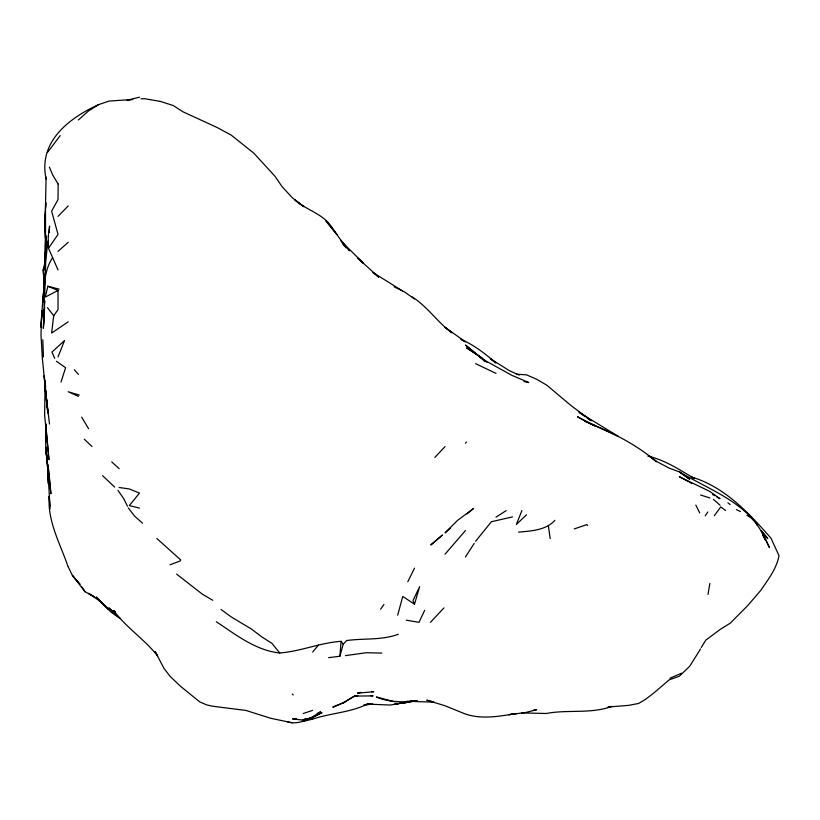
<?xml version="1.0" encoding="UTF-8"?>
<svg xmlns="http://www.w3.org/2000/svg" width="820" height="820" viewBox="0 0 820 820"><rect width="100%" height="100%" fill="white"/><g stroke="black" fill="none" stroke-linecap="round" stroke-linejoin="round"><path stroke-width="1.23" d="M45.653 249.854L44.915 262.031L45.633 238.097L45.541 249.147M45.079 382.233L45.049 388.096L47.847 412.819L44.311 375.909M45.469 258.976L45.51 254.067M58.158 183.977L58.025 199.578L51.619 211.119L58.025 234.428L48.482 248.214L58.025 269.954M43.327 301.76L44.106 274.259M43.316 301.575L43.808 286.2L43.378 298.203M44.659 301.002L43.286 328.277C47.109 304.866 38.919 278.4 52.654 257.562M45.51 211.273L45.551 249.557M45.623 207.614L45.787 202.724L44.731 226.863L45.407 238.23M44.751 293.837L45.705 261.58L47.847 241.131M45.828 250.038L46.043 235.781L44.341 270.087M43.429 293.078L41.584 315.536L41 334.857L42.291 357.633L46.678 402.148L45.664 390.966M44.444 305.419L44.68 300.807M49.2 232.378L49.579 226.064L48.267 236.57M42.066 310.718L41.031 326.975L42.066 310.718L41.584 315.536M328.625 657.671L339.89 656.236L341.069 641.322C320.169 642.736 300.612 651.408 279.743 652.966C255.819 650.537 235.832 634.659 216.316 621.734M709.874 583.44L707.998 594.438M58.025 290.423L45.284 297.106L47.847 286.272L58.025 290.423L58.025 309.611L53.73 315.751L51.599 333.074L68.214 321.809M44.28 309.437L43.378 316.571L44.7 306.875M45.53 260.319L43.306 269.483L43.86 279.63M397.679 615.205L402.753 596.427L414.5 604.217L419.635 586.679L412.993 600.527L414.5 604.217M339.89 656.236L343.211 644.182L346.716 640.543C363.885 638.134 381.556 640.471 398.305 634.28M61.018 382.099L65.6 367.698L56.375 361.261M58.025 356.864L64.554 340.556L51.998 352.026L54.643 358.35M521.93 510.532L516.354 524.472L526.543 514.775M424.688 610.264L418.999 622.329L406.3 620.186M407.806 581.749L414.5 568.147M700.567 648.958L689.968 665.819M701.274 647.523L705.753 640.184L720.052 629.504L730.241 623.19L747.707 605.611L760.796 590.338C768.104 579.484 776.612 568.865 779 555.611L770.974 538.186C748.793 512.941 724.624 486.772 691.25 476.902L694.417 478.685M465.432 556.995L474.185 543.424M705.22 515.882L707.814 512.008M380.634 609.198L383.944 604.453M47.847 152.007L60.198 135.607M714.281 515.749L720.78 506.903L725.608 510.522M475.61 541.241L491.385 521.735L512.561 516.887M465.432 530.581L445.055 554.176M312.656 652.033L318.416 645.114M465.432 443.148L466.467 442.031M434.877 457.447L445.055 446.572M430.418 622.349L443.948 607.928M58.025 216.367L68.214 205.912M689.497 666.455L679.319 676.233L669.13 679.872L654.165 692.726L645.442 699.45L638.575 703.468L628.386 705.395L608.02 706.994L610.408 706.502M450.436 528.059L445.055 532.877L457.529 520.392L473.622 508.461L466.98 513.914M58.025 251.381L68.214 242.289M78.402 119.935L88.581 110.895L98.769 104.55L108.957 101.106L129.324 99.681L139.513 97.19M518.619 532.149C531.206 530.878 545.7 530.427 554.894 520.341M296.307 718.74L292.535 718.863L302.467 720.062L310.872 717.982L312.656 716.752M495.987 517.154L506.165 510.624M310.872 717.982L320.589 711.822L317.186 713.369M98.769 104.55C68.726 118.172 38.089 141.87 46.104 179.026L46.094 177.007L45.12 223.491L45.284 214.778L45.438 247.199M287.42 721.815C295.282 724.285 303.574 721.836 310.493 717.879M312.779 716.823L321.952 712.611L311.364 718.269L308.853 718.341M302.467 720.062L305.87 718.515M669.889 678.284L681.481 673.22M333.022 707.076L344.687 702.217L333.022 707.076L334.119 706.614M170.068 564.775L180.246 560.921L180.748 559.947L156.825 538.484M574.184 528.941L586.976 524.564L587.653 525.548M303.215 713.554L312.656 710.345M312.656 719.078C330.778 713.01 350.591 712.601 367.883 703.847L363.578 705.364L372.628 703.898M409.088 701.572L394.133 704.421L414.5 700.793L390.32 705.046L368.385 704.144L370.537 703.97M611.73 706.45C590.625 714.148 568.004 709.341 546.294 713.482L521.54 712.918M302.467 721.559L312.369 719.171M413.372 700.782L404.321 702.914L417.236 700.68M361.128 692.377L357.458 693.136L373.766 691.752L371.47 691.67M126.772 100.552L132.707 99.456M533.328 710.222L536.721 709.71L525.528 712.539L508.841 714.671L516.354 713.564C499.277 716.239 481.309 719.806 464.489 713.677L445.055 705.764L426.748 700.178L433.708 701.93M416.693 700.721C403.184 702.422 389.069 702.545 376.349 696.979L394.133 701.633L397.956 701.52M345.445 655.611L366.314 652.74L381.802 653.089M357.879 695.79L354.455 696.098L343.211 702.873L354.455 696.098L373.1 695.872L370.722 695.719M140.989 98.81L144.535 98.677L159.254 101.219M406.863 701.264L433.606 702.145M516.354 374.197L526.543 374.853L536.721 379.27L546.909 385.256L570.751 405.346L591.435 420.814M119.136 487.5L129.324 488.956L139.513 493.117L129.324 505.571L139.513 508.113M292.279 722.809L270.6 718.248L245.979 710.458L212.595 706.215L206.814 704.944L199.721 701.879L180.246 686.063L170.068 676.305L164.072 668.505L155.164 651.603L157.471 655.713C144.258 639.128 126.188 627.556 113.611 610.48L115.569 611.884M524.031 381.526L528.767 382.54L511.721 375.273L485.799 360.913L479.321 356.567L484.989 361.538M47.847 286.272L59.101 289.122M79.304 395.066L68.214 391.755L78.402 396.367M647.943 456.135C664.938 459.938 679.493 469.747 694.274 478.49M159.879 101.26L173.338 105.565L182.932 111.786L216.962 127.428L231.168 135.085L253.841 153.176L274.956 176.259L282.101 186.683L292.279 197.733L303.779 206.671L294.974 199.988C306.157 209.981 322.178 213.436 331.126 226.156C336.887 234.653 342.637 243.202 349.607 250.766L342.914 242.874L363.578 263.363L357.489 257.982L378.532 276.945M700.618 495.013L709.874 497.955M588.78 423.089C613.032 432.786 636.505 444.645 656.41 461.732L648.764 455.52L656.738 461.547L669.13 468.107L679.493 471.93C709.946 490.319 751.397 503.798 765.326 539.98L762.866 535.521M475.61 363.649L495.987 373.397M587.653 422.607L584.578 420.885L618.208 436.332L579.053 412.316L585.172 416.632M519.183 375.14L509.005 370.435L490.462 358.791M584.578 420.885L595.781 426.174L577.464 416.755L583.563 420.291M394.133 286.836L404.321 291.776L414.5 298.962M736.452 509.609L740.429 511.557M689.497 482.17L691.731 483.38M67.927 566.292L72.406 575.466L85.003 591.712L94.402 596.868L88.581 593.342L98.769 600.424L108.957 609.639L96.176 597.021L110.905 612.038L120.048 618.516L108.957 607.968L120.048 618.516M712.457 494.419L714.63 495.659M716.793 496.899L720.052 498.755L709.874 491.446L679.319 476.717L688.574 481.637M212.759 600.271L202.612 594.367L176.587 574.113M402.394 290.854L373.008 272.537L373.766 273.08M746.989 515.288L750.607 517.676M587.212 418.077L590.277 420.24M412.193 296.963C427.517 306.526 437.398 322.311 451.974 332.797L445.055 327.323L465.432 341.858L460.963 339.367C474.042 344.933 485.286 353.799 495.987 362.993L490.37 358.893M220.99 609.424L231.168 616.886L251.545 629.124L261.724 636.853L271.912 643.31L279.743 652.966M727.893 502.793L730.241 504.556M374.73 273.88L378.573 277.047M713.42 499.39L720.052 505.222M142.547 523.201L134.511 516.077L128.279 507.918M292.279 694.058L293.242 694.929M111.715 461.875L119.136 468.661M479.034 356.372L465.432 345.046L486.844 362.317M102.613 475.692L114.646 487.08M84.296 439.223L92.014 446.531M750.607 517.317L755.476 522.145L757.321 525.497M761.36 531.206L767.776 538.566L761.339 530.53L769.426 547.586L761.339 530.53M79.919 584.209L72.406 575.466L79.858 584.117M74.353 369.738L78.402 374.412M344.779 245.99L343.211 244.083L346.081 247.609M342.452 243.14L345.989 247.63M340.731 240.67L345.22 246.379M47.468 307.603L53.73 315.751M341.069 641.322L343.211 644.182M117.947 490.36L123.789 498.755L127.459 506.237M81.918 586.976L85.003 591.712M58.025 183.936L52.808 175.152L49.364 167.136M81.733 417.185L88.581 428.706M695.852 505.099L699.685 512.91M67.814 565.892C59.88 543.096 47.529 521.52 49.169 496.325L50.102 508.615M48.821 471.551L47.847 464.694L50.912 493.783L48.985 472.699M548.385 525.804L550.159 538.596M43.921 283.699L43.306 269.483L43.86 277.016M48.113 413.075L45.53 391.048L49.497 424.032M47.97 471.961L48.318 483.523C48.452 464.243 43.931 445.219 46.238 425.918L46.279 435.851L45.91 423.878L46.443 437.562L45.961 426.082L46.289 429.772M46.514 432.232L48.954 459.63L44.618 415.094L45.1 381.884L45.049 388.096L44.229 375.867M47.847 469.788L46.094 449.524L46.289 451.799M46.484 454.075L46.965 459.774M49.959 506.094L47.365 461.742M45.264 382.058L45.53 387.142L45.233 381.146M42.814 339.767L43.439 356.977M48.216 237.031L48.482 248.214M679.493 471.93L689.497 479.095L679.493 471.93M442.318 535.132L430.93 544.87L442.318 535.132M476.256 354.055L466.601 347.875L482.109 358.176L476.256 354.055M333.022 229.59L325.991 221L336.887 234.592L333.022 229.59M47.129 460.686L45.602 447.218L47.129 460.686"/></g></svg>
